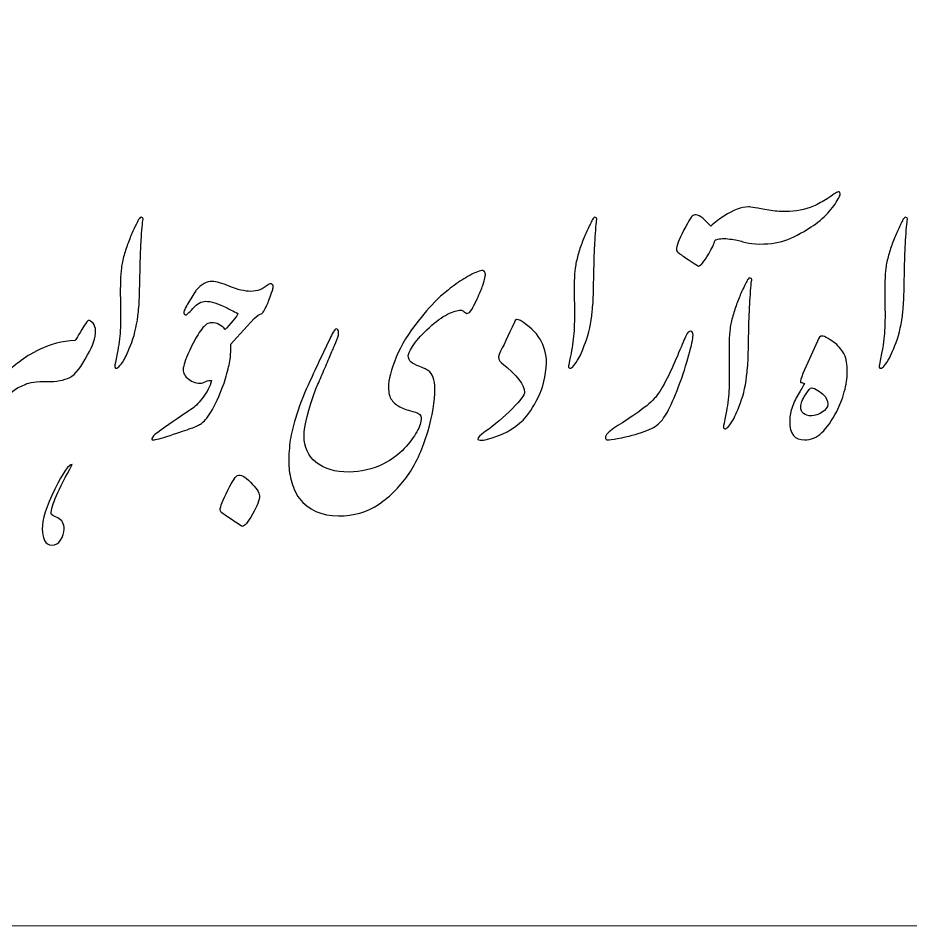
# Model space of a CAD drawing. Header units: millimetres. Extents: x -324 to 397, y -93 to 254.
# Drawn here: x 307.9 to 317.69, y 44.48 to 54.43 of the extents above; entities that cross this region are included whole.
import ezdxf

# ---------------------------------------------------------------- set-up
doc = ezdxf.new("R2010")
doc.units = ezdxf.units.MM
doc.header["$MEASUREMENT"] = 0
doc.layers.add('Layer 1', color=7, linetype='Continuous')

msp = doc.modelspace()

# ---------------------------------------------------------------- linework, layer by layer
at = {"layer": 'Layer 1', "color": 250, "lineweight": 18}
msp.add_open_spline([(296.9672, 84.2841), (296.9672, 84.2841), (330.7672, 84.2841), (330.7672, 84.2841), (332.4195, 84.2841), (333.7672, 82.9364), (333.7672, 81.2841), (333.7672, 81.2841), (333.7672, 47.4841), (333.7672, 47.4841), (333.7672, 45.8318), (332.4195, 44.4841), (330.7672, 44.4841), (330.7672, 44.4841), (296.9672, 44.4841), (296.9672, 44.4841), (295.3149, 44.4841), (293.9672, 45.8318), (293.9672, 47.4841), (293.9672, 47.4841), (293.9672, 81.2841), (293.9672, 81.2841), (293.9672, 82.9364), (295.3149, 84.2841), (296.9672, 84.2841)], degree=3, knots=[0, 0, 0, 0, 0.125, 0.125, 0.125, 0.25, 0.25, 0.25, 0.375, 0.375, 0.375, 0.5, 0.5, 0.5, 0.625, 0.625, 0.625, 0.75, 0.75, 0.75, 0.875, 0.875, 0.875, 1, 1, 1, 1], dxfattribs=at)
at = {"layer": 'Layer 1', "color": 250}
for points, knots in [([(316.3142, 52.3132), (316.4231, 52.3132), (316.5244, 52.3336), (316.6174, 52.3729), (316.6718, 52.3971), (316.7225, 52.4243), (316.7679, 52.4553), (316.814, 52.4863), (316.8442, 52.5067), (316.8601, 52.5158), (316.8753, 52.5257), (316.8889, 52.5302), (316.8987, 52.5302), (316.9078, 52.5302), (316.9115, 52.5226), (316.9108, 52.5075), (316.91, 52.4916), (316.9032, 52.4735), (316.8904, 52.4531), (316.8632, 52.4039), (316.8246, 52.3525), (316.7739, 52.2965), (316.7225, 52.2413), (316.6628, 52.1907), (316.5932, 52.1453), (316.4851, 52.0757), (316.3883, 52.0258), (316.3028, 51.9963), (316.2174, 51.9668), (316.11, 51.9547), (315.9815, 51.9593), (315.93, 51.9631), (315.8847, 51.9714), (315.8453, 51.9835), (315.806, 51.9948), (315.7584, 52.0054), (315.7017, 52.013), (315.645, 52.0213), (315.5943, 52.019), (315.5512, 52.0054), (315.547, 52.0041), (315.5428, 52.0028), (315.5387, 52.0014), (315.5275, 51.9604), (315.5044, 51.9097), (315.4695, 51.8496), (315.4173, 51.7612), (315.3795, 51.7166), (315.3561, 51.7166), (315.347, 51.7211), (315.3168, 51.7407), (315.2646, 51.7755), (315.2117, 51.8103), (315.1731, 51.836), (315.1482, 51.8542), (315.1262, 51.8685), (315.1149, 51.8844), (315.1149, 51.9003), (315.1149, 51.9328), (315.1421, 52.0031), (315.1981, 52.112), (315.2533, 52.2209), (315.2888, 52.2746), (315.3054, 52.2746), (315.338, 52.2882), (315.3848, 52.2633), (315.4468, 52.2005), (315.4637, 52.1834), (315.4785, 52.1673), (315.4911, 52.1523), (315.5362, 52.1944), (315.5845, 52.2319), (315.6359, 52.2648), (315.7395, 52.3313), (315.8287, 52.3646), (315.9043, 52.3646), (315.9293, 52.3646), (316.0041, 52.3525), (316.1282, 52.329), (316.1886, 52.3185), (316.2507, 52.3132), (316.3142, 52.3132)], [0, 0, 0, 0, 0.037037, 0.037037, 0.037037, 0.074074, 0.074074, 0.074074, 0.111111, 0.111111, 0.111111, 0.148148, 0.148148, 0.148148, 0.185185, 0.185185, 0.185185, 0.222222, 0.222222, 0.222222, 0.259259, 0.259259, 0.259259, 0.296296, 0.296296, 0.296296, 0.333333, 0.333333, 0.333333, 0.37037, 0.37037, 0.37037, 0.407407, 0.407407, 0.407407, 0.444444, 0.444444, 0.444444, 0.481481, 0.481481, 0.481481, 0.518519, 0.518519, 0.518519, 0.555556, 0.555556, 0.555556, 0.592593, 0.592593, 0.592593, 0.62963, 0.62963, 0.62963, 0.666667, 0.666667, 0.666667, 0.703704, 0.703704, 0.703704, 0.740741, 0.740741, 0.740741, 0.777778, 0.777778, 0.777778, 0.814815, 0.814815, 0.814815, 0.851852, 0.851852, 0.851852, 0.888889, 0.888889, 0.888889, 0.925926, 0.925926, 0.925926, 0.962963, 0.962963, 0.962963, 1, 1, 1, 1]), ([(309.2357, 51.7226), (309.2326, 51.6167), (309.2304, 51.5207), (309.2289, 51.4353), (309.2274, 51.3491), (309.2228, 51.2772), (309.2153, 51.2175), (309.2039, 51.0904), (309.179, 50.9785), (309.1427, 50.8802), (309.1056, 50.7819), (309.0761, 50.7161), (309.0549, 50.6836), (309.0338, 50.6511), (309.0164, 50.6277), (309.0028, 50.6133), (308.9869, 50.5982), (308.974, 50.5936), (308.965, 50.5989), (308.9567, 50.6035), (308.9536, 50.6125), (308.9567, 50.6239), (308.9567, 50.6269), (308.965, 50.6715), (308.9831, 50.7585), (309.0005, 50.8447), (309.0118, 50.9286), (309.0164, 51.0095), (309.0209, 51.0904), (309.0217, 51.2054), (309.0186, 51.3543), (309.0156, 51.5026), (309.0194, 51.616), (309.0292, 51.6939), (309.0353, 51.74), (309.0451, 51.7869), (309.0595, 51.836), (309.0731, 51.8844), (309.089, 51.9328), (309.1071, 51.9797), (309.1245, 52.0273), (309.1434, 52.0719), (309.1631, 52.1143), (309.1835, 52.1559), (309.2016, 52.1937), (309.2175, 52.2262), (309.2311, 52.2466), (309.2425, 52.2549), (309.2531, 52.2504), (309.2637, 52.2459), (309.2682, 52.2376), (309.2667, 52.2262), (309.2637, 52.2141), (309.2599, 52.1861), (309.2568, 52.143), (309.2531, 52.0992), (309.2493, 52.0508), (309.2463, 51.9963), (309.2432, 51.9426), (309.241, 51.8897), (309.2387, 51.8383), (309.2364, 51.7861), (309.2357, 51.7483), (309.2357, 51.7226)], [0, 0, 0, 0, 0.047619, 0.047619, 0.047619, 0.095238, 0.095238, 0.095238, 0.142857, 0.142857, 0.142857, 0.190476, 0.190476, 0.190476, 0.238095, 0.238095, 0.238095, 0.285714, 0.285714, 0.285714, 0.333333, 0.333333, 0.333333, 0.380952, 0.380952, 0.380952, 0.428571, 0.428571, 0.428571, 0.47619, 0.47619, 0.47619, 0.52381, 0.52381, 0.52381, 0.571429, 0.571429, 0.571429, 0.619048, 0.619048, 0.619048, 0.666667, 0.666667, 0.666667, 0.714286, 0.714286, 0.714286, 0.761905, 0.761905, 0.761905, 0.809524, 0.809524, 0.809524, 0.857143, 0.857143, 0.857143, 0.904762, 0.904762, 0.904762, 0.952381, 0.952381, 0.952381, 1, 1, 1, 1]), ([(314.212, 51.7226), (314.209, 51.6167), (314.2067, 51.5207), (314.2052, 51.4353), (314.2037, 51.3491), (314.1992, 51.2772), (314.1916, 51.2175), (314.1803, 51.0904), (314.1553, 50.9785), (314.119, 50.8802), (314.082, 50.7819), (314.0525, 50.7161), (314.0313, 50.6836), (314.0101, 50.6511), (313.9927, 50.6277), (313.9791, 50.6133), (313.9632, 50.5982), (313.9504, 50.5936), (313.9413, 50.5989), (313.933, 50.6035), (313.93, 50.6125), (313.933, 50.6239), (313.933, 50.6269), (313.9413, 50.6715), (313.9595, 50.7585), (313.9769, 50.8447), (313.9882, 50.9286), (313.9927, 51.0095), (313.9973, 51.0904), (313.998, 51.2054), (313.995, 51.3543), (313.992, 51.5026), (313.9958, 51.616), (314.0056, 51.6939), (314.0116, 51.74), (314.0215, 51.7869), (314.0358, 51.836), (314.0495, 51.8844), (314.0653, 51.9328), (314.0835, 51.9797), (314.1009, 52.0273), (314.1198, 52.0719), (314.1394, 52.1143), (314.1599, 52.1559), (314.178, 52.1937), (314.1939, 52.2262), (314.2075, 52.2466), (314.2188, 52.2549), (314.2294, 52.2504), (314.24, 52.2459), (314.2445, 52.2376), (314.243, 52.2262), (314.24, 52.2141), (314.2362, 52.1861), (314.2332, 52.143), (314.2294, 52.0992), (314.2256, 52.0508), (314.2226, 51.9963), (314.2196, 51.9426), (314.2173, 51.8897), (314.215, 51.8383), (314.2128, 51.7861), (314.212, 51.7483), (314.212, 51.7226)], [0, 0, 0, 0, 0.047619, 0.047619, 0.047619, 0.095238, 0.095238, 0.095238, 0.142857, 0.142857, 0.142857, 0.190476, 0.190476, 0.190476, 0.238095, 0.238095, 0.238095, 0.285714, 0.285714, 0.285714, 0.333333, 0.333333, 0.333333, 0.380952, 0.380952, 0.380952, 0.428571, 0.428571, 0.428571, 0.47619, 0.47619, 0.47619, 0.52381, 0.52381, 0.52381, 0.571429, 0.571429, 0.571429, 0.619048, 0.619048, 0.619048, 0.666667, 0.666667, 0.666667, 0.714286, 0.714286, 0.714286, 0.761905, 0.761905, 0.761905, 0.809524, 0.809524, 0.809524, 0.857143, 0.857143, 0.857143, 0.904762, 0.904762, 0.904762, 0.952381, 0.952381, 0.952381, 1, 1, 1, 1]), ([(317.6178, 51.7226), (317.6148, 51.6167), (317.6125, 51.5207), (317.611, 51.4353), (317.6095, 51.3491), (317.605, 51.2772), (317.5974, 51.2175), (317.586, 51.0904), (317.5611, 50.9785), (317.5248, 50.8802), (317.4878, 50.7819), (317.4583, 50.7161), (317.4371, 50.6836), (317.4159, 50.6511), (317.3985, 50.6277), (317.3849, 50.6133), (317.369, 50.5982), (317.3562, 50.5936), (317.3471, 50.5989), (317.3388, 50.6035), (317.3358, 50.6125), (317.3388, 50.6239), (317.3388, 50.6269), (317.3471, 50.6715), (317.3652, 50.7585), (317.3826, 50.8447), (317.394, 50.9286), (317.3985, 51.0095), (317.4031, 51.0904), (317.4038, 51.2054), (317.4008, 51.3543), (317.3978, 51.5026), (317.4015, 51.616), (317.4114, 51.6939), (317.4174, 51.74), (317.4273, 51.7869), (317.4416, 51.836), (317.4552, 51.8844), (317.4711, 51.9328), (317.4893, 51.9797), (317.5067, 52.0273), (317.5256, 52.0719), (317.5452, 52.1143), (317.5656, 52.1559), (317.5838, 52.1937), (317.5997, 52.2262), (317.6133, 52.2466), (317.6246, 52.2549), (317.6352, 52.2504), (317.6458, 52.2459), (317.6503, 52.2376), (317.6488, 52.2262), (317.6458, 52.2141), (317.642, 52.1861), (317.639, 52.143), (317.6352, 52.0992), (317.6314, 52.0508), (317.6284, 51.9963), (317.6254, 51.9426), (317.6231, 51.8897), (317.6208, 51.8383), (317.6186, 51.7861), (317.6178, 51.7483), (317.6178, 51.7226)], [0, 0, 0, 0, 0.047619, 0.047619, 0.047619, 0.095238, 0.095238, 0.095238, 0.142857, 0.142857, 0.142857, 0.190476, 0.190476, 0.190476, 0.238095, 0.238095, 0.238095, 0.285714, 0.285714, 0.285714, 0.333333, 0.333333, 0.333333, 0.380952, 0.380952, 0.380952, 0.428571, 0.428571, 0.428571, 0.47619, 0.47619, 0.47619, 0.52381, 0.52381, 0.52381, 0.571429, 0.571429, 0.571429, 0.619048, 0.619048, 0.619048, 0.666667, 0.666667, 0.666667, 0.714286, 0.714286, 0.714286, 0.761905, 0.761905, 0.761905, 0.809524, 0.809524, 0.809524, 0.857143, 0.857143, 0.857143, 0.904762, 0.904762, 0.904762, 0.952381, 0.952381, 0.952381, 1, 1, 1, 1]), ([(313.0195, 51.6099), (313.0142, 51.5729), (313.0044, 51.5373), (312.9923, 51.5026), (312.9795, 51.4678), (312.959, 51.4194), (312.9303, 51.3574), (312.9016, 51.2954), (312.8842, 51.2598), (312.8781, 51.2507), (312.8547, 51.2137), (312.8335, 51.1956), (312.8161, 51.1956), (312.8025, 51.2046), (312.7912, 51.2129), (312.7806, 51.2213), (312.77, 51.2296), (312.7609, 51.2334), (312.7519, 51.2334), (312.7148, 51.2334), (312.6664, 51.2182), (312.6059, 51.188), (312.5447, 51.1577), (312.4789, 51.1093), (312.4063, 51.0428), (312.3337, 50.9763), (312.277, 50.9143), (312.2361, 50.8568), (312.1961, 50.7993), (312.1757, 50.7592), (312.1757, 50.7373), (312.1757, 50.7048), (312.1855, 50.6791), (312.2067, 50.6617), (312.2241, 50.6481), (312.2558, 50.633), (312.3019, 50.6156), (312.3473, 50.5974), (312.3783, 50.5831), (312.3927, 50.571), (312.4418, 50.5369), (312.466, 50.4704), (312.466, 50.3713), (312.466, 50.2344), (312.4403, 50.0772), (312.3881, 49.901), (312.3367, 49.724), (312.2687, 49.5713), (312.1847, 49.4412), (312.1416, 49.3807), (312.0917, 49.3203), (312.0343, 49.2598), (311.9768, 49.1985), (311.9148, 49.1471), (311.8482, 49.104), (311.7212, 49.0201), (311.5745, 48.9777), (311.4097, 48.9777), (311.2221, 48.9807), (311.0792, 49.0442), (310.9817, 49.1683), (310.9378, 49.2318), (310.9068, 49.2991), (310.8902, 49.3702), (310.8728, 49.4412), (310.8645, 49.5085), (310.8645, 49.5721), (310.8645, 49.653), (310.8705, 49.7324), (310.8818, 49.8102), (310.8939, 49.8874), (310.9121, 49.9653), (310.937, 50.0439), (310.9756, 50.1709), (311.0217, 50.2934), (311.0769, 50.4114), (311.1314, 50.5294), (311.1752, 50.6246), (311.2093, 50.6972), (311.2093, 50.6972), (311.3136, 50.9188), (311.3136, 50.9188), (311.3257, 50.9437), (311.3378, 50.9679), (311.3514, 50.9921), (311.3643, 51.0156), (311.3764, 51.0269), (311.387, 51.0269), (311.4013, 51.0269), (311.4097, 51.0156), (311.4104, 50.9921), (311.4112, 50.9679), (311.4081, 50.9505), (311.4021, 50.9385), (311.3862, 50.8961), (311.3718, 50.8598), (311.3605, 50.8311), (311.3484, 50.8023), (311.331, 50.7608), (311.3068, 50.7063), (311.2834, 50.6511), (311.2577, 50.5921), (311.2304, 50.5286), (311.2032, 50.4651), (311.1805, 50.4129), (311.1631, 50.3713), (311.0762, 50.1414), (311.0323, 49.9683), (311.0323, 49.8533), (311.0323, 49.7324), (311.0754, 49.6363), (311.1624, 49.5652), (311.2486, 49.4942), (311.3703, 49.4586), (311.5269, 49.4586), (311.6569, 49.4586), (311.7824, 49.4889), (311.9042, 49.5494), (311.9942, 49.5955), (312.0698, 49.6507), (312.1303, 49.7157), (312.1908, 49.7808), (312.2369, 49.842), (312.2687, 49.8987), (312.3004, 49.9554), (312.3163, 50.0068), (312.3163, 50.0522), (312.3163, 50.0802), (312.2951, 50.1014), (312.2528, 50.1142), (312.2104, 50.1278), (312.1802, 50.1369), (312.1613, 50.1414), (312.1431, 50.1452), (312.122, 50.1535), (312.0978, 50.1656), (312.0524, 50.1876), (312.0176, 50.2156), (311.9934, 50.2488), (311.97, 50.2821), (311.9579, 50.3275), (311.9579, 50.3849), (311.9579, 50.4719), (311.9866, 50.5831), (312.0433, 50.7169), (312.1, 50.8515), (312.1802, 50.9838), (312.2838, 51.1139), (312.3685, 51.2197), (312.4456, 51.3067), (312.5144, 51.3725), (312.5515, 51.4065), (312.5991, 51.4458), (312.6566, 51.4889), (312.714, 51.5328), (312.77, 51.5699), (312.8252, 51.6009), (312.8917, 51.6394), (312.9439, 51.6613), (312.9825, 51.6674), (312.9984, 51.6674), (313.0097, 51.6606), (313.0158, 51.6477), (313.021, 51.6341), (313.0226, 51.622), (313.0195, 51.6099)], [0, 0, 0, 0, 0.018182, 0.018182, 0.018182, 0.036364, 0.036364, 0.036364, 0.054545, 0.054545, 0.054545, 0.072727, 0.072727, 0.072727, 0.090909, 0.090909, 0.090909, 0.109091, 0.109091, 0.109091, 0.127273, 0.127273, 0.127273, 0.145455, 0.145455, 0.145455, 0.163636, 0.163636, 0.163636, 0.181818, 0.181818, 0.181818, 0.2, 0.2, 0.2, 0.218182, 0.218182, 0.218182, 0.236364, 0.236364, 0.236364, 0.254545, 0.254545, 0.254545, 0.272727, 0.272727, 0.272727, 0.290909, 0.290909, 0.290909, 0.309091, 0.309091, 0.309091, 0.327273, 0.327273, 0.327273, 0.345455, 0.345455, 0.345455, 0.363636, 0.363636, 0.363636, 0.381818, 0.381818, 0.381818, 0.4, 0.4, 0.4, 0.418182, 0.418182, 0.418182, 0.436364, 0.436364, 0.436364, 0.454545, 0.454545, 0.454545, 0.472727, 0.472727, 0.472727, 0.490909, 0.490909, 0.490909, 0.509091, 0.509091, 0.509091, 0.527273, 0.527273, 0.527273, 0.545455, 0.545455, 0.545455, 0.563636, 0.563636, 0.563636, 0.581818, 0.581818, 0.581818, 0.6, 0.6, 0.6, 0.618182, 0.618182, 0.618182, 0.636364, 0.636364, 0.636364, 0.654545, 0.654545, 0.654545, 0.672727, 0.672727, 0.672727, 0.690909, 0.690909, 0.690909, 0.709091, 0.709091, 0.709091, 0.727273, 0.727273, 0.727273, 0.745455, 0.745455, 0.745455, 0.763636, 0.763636, 0.763636, 0.781818, 0.781818, 0.781818, 0.8, 0.8, 0.8, 0.818182, 0.818182, 0.818182, 0.836364, 0.836364, 0.836364, 0.854545, 0.854545, 0.854545, 0.872727, 0.872727, 0.872727, 0.890909, 0.890909, 0.890909, 0.909091, 0.909091, 0.909091, 0.927273, 0.927273, 0.927273, 0.945455, 0.945455, 0.945455, 0.963636, 0.963636, 0.963636, 0.981818, 0.981818, 0.981818, 1, 1, 1, 1]), ([(310.1675, 51.0211), (310.1675, 51.0211), (310.1816, 51.036), (310.1816, 51.036), (310.2557, 51.1169), (310.2973, 51.1706), (310.3079, 51.1955), (310.252, 51.2235), (310.2096, 51.2454), (310.1816, 51.2621), (310.0856, 51.3075), (310.0092, 51.3309), (309.9533, 51.3309), (309.9049, 51.3309), (309.858, 51.3052), (309.8141, 51.253), (309.768, 51.2001), (309.7408, 51.1766), (309.7317, 51.1819), (309.7143, 51.1865), (309.7098, 51.2023), (309.7188, 51.2288), (309.7302, 51.2583), (309.7544, 51.3014), (309.7892, 51.3574), (309.8247, 51.4133), (309.8466, 51.4466), (309.8534, 51.4572), (309.9071, 51.5177), (309.9646, 51.5479), (310.0266, 51.5479), (310.0667, 51.5479), (310.1302, 51.5298), (310.2172, 51.4942), (310.3026, 51.4579), (310.3805, 51.439), (310.4493, 51.439), (310.5189, 51.439), (310.5816, 51.4632), (310.6383, 51.5124), (310.6497, 51.5199), (310.6626, 51.523), (310.6754, 51.5215), (310.6875, 51.5154), (310.6936, 51.5048), (310.6936, 51.4904), (310.6936, 51.4768), (310.6905, 51.4625), (310.6845, 51.4481), (310.6709, 51.4126), (310.6603, 51.3838), (310.6527, 51.3604), (310.6444, 51.3377), (310.6383, 51.3203), (310.6338, 51.3082), (310.6081, 51.2492), (310.5877, 51.2114), (310.5718, 51.1955), (310.5446, 51.1895), (310.5159, 51.1713), (310.4848, 51.1403), (310.4848, 51.1403), (310.2572, 50.8923), (310.2572, 50.8923), (310.2572, 50.8923), (310.2289, 50.8616), (310.2289, 50.8616), (310.2297, 50.8521), (310.23, 50.8425), (310.23, 50.8326), (310.23, 50.7955), (310.2278, 50.7585), (310.224, 50.7229), (310.2194, 50.6866), (310.2141, 50.6564), (310.2096, 50.6314), (310.2043, 50.6073), (310.1968, 50.5762), (310.1869, 50.5384), (310.1778, 50.5014), (310.1665, 50.4658), (310.1552, 50.4333), (310.103, 50.2904), (310.0554, 50.1845), (310.0107, 50.1165), (309.9669, 50.0484), (309.9321, 50.0068), (309.9071, 49.9902), (309.8814, 49.9743), (309.8444, 49.9569), (309.7937, 49.938), (309.7438, 49.9199), (309.6674, 49.8942), (309.5646, 49.8609), (309.4618, 49.8276), (309.4013, 49.811), (309.3816, 49.811), (309.3703, 49.811), (309.3642, 49.814), (309.3642, 49.8201), (309.3521, 49.836), (309.4134, 49.8896), (309.548, 49.9796), (309.6826, 50.0696), (309.7695, 50.1286), (309.8081, 50.1566), (309.8474, 50.1845), (309.8875, 50.2254), (309.9276, 50.2798), (309.9684, 50.3335), (309.9986, 50.3948), (310.0175, 50.4621), (309.9971, 50.4651), (309.976, 50.4613), (309.9548, 50.45), (309.9329, 50.4394), (309.9117, 50.4333), (309.8913, 50.4333), (309.8368, 50.4348), (309.7907, 50.453), (309.7536, 50.487), (309.7173, 50.5203), (309.7015, 50.5581), (309.7075, 50.5997), (309.7136, 50.6246), (309.7219, 50.6541), (309.7332, 50.6874), (309.7438, 50.7207), (309.7672, 50.7736), (309.8028, 50.8454), (309.8383, 50.918), (309.8739, 50.9778), (309.9102, 51.0247), (309.9465, 51.0723), (309.982, 51.0957), (310.0175, 51.0957), (310.077, 51.0957), (310.127, 51.0709), (310.1675, 51.0211)], [0, 0, 0, 0, 0.021739, 0.021739, 0.021739, 0.043478, 0.043478, 0.043478, 0.065217, 0.065217, 0.065217, 0.086957, 0.086957, 0.086957, 0.108696, 0.108696, 0.108696, 0.130435, 0.130435, 0.130435, 0.152174, 0.152174, 0.152174, 0.173913, 0.173913, 0.173913, 0.195652, 0.195652, 0.195652, 0.217391, 0.217391, 0.217391, 0.23913, 0.23913, 0.23913, 0.26087, 0.26087, 0.26087, 0.282609, 0.282609, 0.282609, 0.304348, 0.304348, 0.304348, 0.326087, 0.326087, 0.326087, 0.347826, 0.347826, 0.347826, 0.369565, 0.369565, 0.369565, 0.391304, 0.391304, 0.391304, 0.413043, 0.413043, 0.413043, 0.434783, 0.434783, 0.434783, 0.456522, 0.456522, 0.456522, 0.478261, 0.478261, 0.478261, 0.5, 0.5, 0.5, 0.521739, 0.521739, 0.521739, 0.543478, 0.543478, 0.543478, 0.565217, 0.565217, 0.565217, 0.586957, 0.586957, 0.586957, 0.608696, 0.608696, 0.608696, 0.630435, 0.630435, 0.630435, 0.652174, 0.652174, 0.652174, 0.673913, 0.673913, 0.673913, 0.695652, 0.695652, 0.695652, 0.717391, 0.717391, 0.717391, 0.73913, 0.73913, 0.73913, 0.76087, 0.76087, 0.76087, 0.782609, 0.782609, 0.782609, 0.804348, 0.804348, 0.804348, 0.826087, 0.826087, 0.826087, 0.847826, 0.847826, 0.847826, 0.869565, 0.869565, 0.869565, 0.891304, 0.891304, 0.891304, 0.913043, 0.913043, 0.913043, 0.934783, 0.934783, 0.934783, 0.956522, 0.956522, 0.956522, 0.978261, 0.978261, 0.978261, 1, 1, 1, 1]), ([(315.9104, 51.0579), (315.9074, 50.9521), (315.9051, 50.856), (315.9036, 50.7706), (315.9021, 50.6844), (315.8975, 50.6125), (315.89, 50.5528), (315.8786, 50.4258), (315.8537, 50.3139), (315.8174, 50.2156), (315.7803, 50.1172), (315.7508, 50.0515), (315.7297, 50.019), (315.7085, 49.9864), (315.6911, 49.963), (315.6775, 49.9486), (315.6616, 49.9335), (315.6487, 49.929), (315.6397, 49.9343), (315.6313, 49.9388), (315.6283, 49.9479), (315.6313, 49.9592), (315.6313, 49.9622), (315.6397, 50.0068), (315.6578, 50.0938), (315.6752, 50.18), (315.6866, 50.2639), (315.6911, 50.3448), (315.6956, 50.4258), (315.6964, 50.5407), (315.6934, 50.6897), (315.6903, 50.8379), (315.6941, 50.9513), (315.7039, 51.0292), (315.71, 51.0753), (315.7198, 51.1222), (315.7342, 51.1714), (315.7478, 51.2197), (315.7637, 51.2681), (315.7818, 51.315), (315.7992, 51.3627), (315.8181, 51.4073), (315.8378, 51.4496), (315.8582, 51.4912), (315.8764, 51.529), (315.8922, 51.5615), (315.9058, 51.5819), (315.9172, 51.5903), (315.9278, 51.5857), (315.9384, 51.5812), (315.9429, 51.5729), (315.9414, 51.5615), (315.9384, 51.5494), (315.9346, 51.5215), (315.9316, 51.4784), (315.9278, 51.4345), (315.924, 51.3861), (315.921, 51.3317), (315.9179, 51.278), (315.9157, 51.225), (315.9134, 51.1736), (315.9111, 51.1214), (315.9104, 51.0836), (315.9104, 51.0579)], [0, 0, 0, 0, 0.047619, 0.047619, 0.047619, 0.095238, 0.095238, 0.095238, 0.142857, 0.142857, 0.142857, 0.190476, 0.190476, 0.190476, 0.238095, 0.238095, 0.238095, 0.285714, 0.285714, 0.285714, 0.333333, 0.333333, 0.333333, 0.380952, 0.380952, 0.380952, 0.428571, 0.428571, 0.428571, 0.47619, 0.47619, 0.47619, 0.52381, 0.52381, 0.52381, 0.571429, 0.571429, 0.571429, 0.619048, 0.619048, 0.619048, 0.666667, 0.666667, 0.666667, 0.714286, 0.714286, 0.714286, 0.761905, 0.761905, 0.761905, 0.809524, 0.809524, 0.809524, 0.857143, 0.857143, 0.857143, 0.904762, 0.904762, 0.904762, 0.952381, 0.952381, 0.952381, 1, 1, 1, 1]), ([(308.6678, 51.1207), (308.6814, 51.1207), (308.6988, 51.1101), (308.7192, 51.0889), (308.7366, 51.067), (308.7457, 51.0398), (308.7457, 51.0073), (308.7457, 50.9301), (308.7169, 50.8424), (308.6595, 50.7434), (308.5899, 50.6103), (308.5249, 50.5279), (308.4629, 50.4961), (308.4016, 50.4643), (308.3177, 50.4492), (308.2095, 50.4507), (308.1014, 50.4522), (308.0228, 50.4424), (307.9736, 50.4197), (307.9245, 50.3978), (307.8965, 50.3834), (307.8904, 50.3781), (307.8904, 50.3781), (307.8904, 50.3817), (307.8904, 50.3817), (307.7954, 50.3152), (307.716, 50.2417), (307.6515, 50.1596), (307.6394, 50.1482), (307.5819, 50.0666), (307.4791, 49.9161), (307.3536, 49.718), (307.2825, 49.6084), (307.2659, 49.5864), (307.16, 49.4518), (307.0224, 49.3293), (306.8537, 49.2182), (306.8129, 49.1917), (306.7675, 49.166), (306.7191, 49.141), (306.6511, 49.107), (306.608, 49.0858), (306.5906, 49.079), (306.5445, 49.0533), (306.5188, 49.0503), (306.5127, 49.07), (306.5036, 49.0919), (306.5732, 49.1569), (306.7214, 49.265), (306.8363, 49.3459), (306.9286, 49.4216), (306.9982, 49.4911), (307.0942, 49.5879), (307.1766, 49.6915), (307.2462, 49.8012), (307.2772, 49.8526), (307.3037, 49.8964), (307.3256, 49.932), (307.3468, 49.9668), (307.3626, 49.994), (307.3747, 50.0114), (307.4496, 50.1324), (307.5116, 50.2276), (307.5608, 50.2972), (307.6197, 50.3842), (307.6742, 50.453), (307.7248, 50.5029), (307.7717, 50.5505), (307.808, 50.5846), (307.833, 50.605), (307.8573, 50.6268), (307.8825, 50.6466), (307.9089, 50.6644), (307.9641, 50.7112), (308.0411, 50.758), (308.14, 50.8061), (308.2496, 50.8591), (308.3774, 50.8908), (308.5218, 50.9014), (308.5234, 50.9014), (308.5551, 50.9528), (308.6171, 51.0564), (308.6436, 51.0995), (308.661, 51.1207), (308.6678, 51.1207)], [0, 0, 0, 0, 0.035714, 0.035714, 0.035714, 0.071429, 0.071429, 0.071429, 0.107143, 0.107143, 0.107143, 0.142857, 0.142857, 0.142857, 0.178571, 0.178571, 0.178571, 0.214286, 0.214286, 0.214286, 0.25, 0.25, 0.25, 0.285714, 0.285714, 0.285714, 0.321429, 0.321429, 0.321429, 0.357143, 0.357143, 0.357143, 0.392857, 0.392857, 0.392857, 0.428571, 0.428571, 0.428571, 0.464286, 0.464286, 0.464286, 0.5, 0.5, 0.5, 0.535714, 0.535714, 0.535714, 0.571429, 0.571429, 0.571429, 0.607143, 0.607143, 0.607143, 0.642857, 0.642857, 0.642857, 0.678571, 0.678571, 0.678571, 0.714286, 0.714286, 0.714286, 0.75, 0.75, 0.75, 0.785714, 0.785714, 0.785714, 0.821429, 0.821429, 0.821429, 0.857143, 0.857143, 0.857143, 0.892857, 0.892857, 0.892857, 0.928571, 0.928571, 0.928571, 0.964286, 0.964286, 0.964286, 1, 1, 1, 1]), ([(313.3386, 51.1025), (313.3492, 51.1335), (313.3712, 51.1388), (313.4052, 51.1184), (313.5957, 51.0027), (313.691, 50.8485), (313.691, 50.6549), (313.6835, 50.5105), (313.6525, 50.3842), (313.5988, 50.2753), (313.5451, 50.1672), (313.4899, 50.0847), (313.4339, 50.028), (313.3379, 49.9312), (313.1987, 49.8586), (313.0173, 49.811), (312.9953, 49.808), (312.9772, 49.8065), (312.9643, 49.8065), (312.9462, 49.8065), (312.9379, 49.811), (312.9379, 49.8201), (312.9379, 49.8367), (312.9643, 49.8639), (313.0173, 49.9017), (313.1239, 49.9758), (313.2237, 50.0598), (313.3167, 50.1543), (313.4067, 50.245), (313.4513, 50.3048), (313.4513, 50.3343), (313.4513, 50.4106), (313.3674, 50.518), (313.1987, 50.6549), (313.1678, 50.6806), (313.1587, 50.7116), (313.17, 50.7486), (313.2146, 50.8341), (313.2706, 50.9521), (313.3386, 51.1025)], [0, 0, 0, 0, 0.076923, 0.076923, 0.076923, 0.153846, 0.153846, 0.153846, 0.230769, 0.230769, 0.230769, 0.307692, 0.307692, 0.307692, 0.384615, 0.384615, 0.384615, 0.461538, 0.461538, 0.461538, 0.538462, 0.538462, 0.538462, 0.615385, 0.615385, 0.615385, 0.692308, 0.692308, 0.692308, 0.769231, 0.769231, 0.769231, 0.846154, 0.846154, 0.846154, 0.923077, 0.923077, 0.923077, 1, 1, 1, 1]), ([(315.2979, 50.9589), (315.2964, 50.9188), (315.2812, 50.8462), (315.2525, 50.7418), (315.2238, 50.6367), (315.186, 50.5226), (315.1398, 50.3978), (315.093, 50.2738), (315.0521, 50.18), (315.0166, 50.1165), (314.9811, 50.053), (314.9425, 50.0046), (314.9001, 49.9713), (314.8578, 49.9388), (314.7905, 49.9078), (314.6967, 49.8806), (314.603, 49.8533), (314.5273, 49.8352), (314.4706, 49.8254), (314.4139, 49.8155), (314.3776, 49.811), (314.3633, 49.811), (314.3481, 49.8125), (314.3391, 49.8186), (314.3368, 49.8284), (314.3338, 49.839), (314.3383, 49.8526), (314.3497, 49.8685), (314.3663, 49.8934), (314.4071, 49.9267), (314.4729, 49.9675), (314.5387, 50.0076), (314.6151, 50.059), (314.702, 50.1203), (314.789, 50.1815), (314.851, 50.2352), (314.888, 50.2806), (314.9251, 50.3267), (314.9667, 50.3948), (315.0136, 50.487), (315.0597, 50.5785), (315.102, 50.6708), (315.1398, 50.7638), (315.1769, 50.8568), (315.2041, 50.9203), (315.2207, 50.9543), (315.2366, 50.9884), (315.254, 51.0042), (315.2737, 51.0027), (315.2896, 50.9997), (315.2979, 50.9853), (315.2979, 50.9589)], [0, 0, 0, 0, 0.058824, 0.058824, 0.058824, 0.117647, 0.117647, 0.117647, 0.176471, 0.176471, 0.176471, 0.235294, 0.235294, 0.235294, 0.294118, 0.294118, 0.294118, 0.352941, 0.352941, 0.352941, 0.411765, 0.411765, 0.411765, 0.470588, 0.470588, 0.470588, 0.529412, 0.529412, 0.529412, 0.588235, 0.588235, 0.588235, 0.647059, 0.647059, 0.647059, 0.705882, 0.705882, 0.705882, 0.764706, 0.764706, 0.764706, 0.823529, 0.823529, 0.823529, 0.882353, 0.882353, 0.882353, 0.941176, 0.941176, 0.941176, 1, 1, 1, 1]), ([(316.9887, 50.5513), (316.9887, 50.4878), (316.9781, 50.4159), (316.9562, 50.3373), (316.935, 50.2579), (316.907, 50.1868), (316.873, 50.1233), (316.8201, 50.0212), (316.7656, 49.9441), (316.7097, 49.8904), (316.6529, 49.8375), (316.5902, 49.811), (316.5214, 49.811), (316.4117, 49.811), (316.3573, 49.8775), (316.3573, 50.0106), (316.3573, 50.056), (316.3648, 50.1052), (316.3792, 50.1566), (316.3981, 50.211), (316.4223, 50.2624), (316.4503, 50.3093), (316.4783, 50.357), (316.5017, 50.397), (316.5214, 50.4296), (316.5017, 50.4348), (316.4904, 50.4386), (316.4858, 50.4401), (316.4813, 50.4416), (316.4775, 50.4424), (316.4745, 50.4424), (316.4715, 50.4545), (316.4813, 50.4863), (316.5032, 50.5377), (316.5032, 50.5377), (316.6605, 50.8946), (316.6605, 50.8946), (316.6756, 50.9316), (316.6923, 50.9498), (316.7119, 50.9498), (316.7263, 50.9498), (316.749, 50.9407), (316.7792, 50.9218), (316.8095, 50.9037), (316.8352, 50.887), (316.8556, 50.8719), (316.904, 50.8281), (316.9388, 50.7849), (316.9584, 50.7441), (316.9788, 50.7025), (316.9887, 50.6382), (316.9887, 50.5513)], [0, 0, 0, 0, 0.058824, 0.058824, 0.058824, 0.117647, 0.117647, 0.117647, 0.176471, 0.176471, 0.176471, 0.235294, 0.235294, 0.235294, 0.294118, 0.294118, 0.294118, 0.352941, 0.352941, 0.352941, 0.411765, 0.411765, 0.411765, 0.470588, 0.470588, 0.470588, 0.529412, 0.529412, 0.529412, 0.588235, 0.588235, 0.588235, 0.647059, 0.647059, 0.647059, 0.705882, 0.705882, 0.705882, 0.764706, 0.764706, 0.764706, 0.823529, 0.823529, 0.823529, 0.882353, 0.882353, 0.882353, 0.941176, 0.941176, 0.941176, 1, 1, 1, 1]), ([(316.7739, 50.2012), (316.7739, 50.2435), (316.7588, 50.2783), (316.7293, 50.3048), (316.7142, 50.3199), (316.6938, 50.3358), (316.6658, 50.3524), (316.6386, 50.3698), (316.6166, 50.3796), (316.5985, 50.3827), (316.5857, 50.3827), (316.5622, 50.357), (316.5289, 50.3048), (316.4957, 50.2534), (316.479, 50.2095), (316.479, 50.174), (316.479, 50.1082), (316.5191, 50.0749), (316.5985, 50.0749), (316.634, 50.0749), (316.6718, 50.0878), (316.7127, 50.1135), (316.7535, 50.1392), (316.7739, 50.1687), (316.7739, 50.2012)], [0, 0, 0, 0, 0.125, 0.125, 0.125, 0.25, 0.25, 0.25, 0.375, 0.375, 0.375, 0.5, 0.5, 0.5, 0.625, 0.625, 0.625, 0.75, 0.75, 0.75, 0.875, 0.875, 0.875, 1, 1, 1, 1]), ([(308.4908, 49.5418), (308.3373, 49.2666), (308.2602, 49.0866), (308.2602, 49.0011), (308.2602, 48.9906), (308.2844, 48.9754), (308.3313, 48.9565), (308.3789, 48.9331), (308.4024, 48.8915), (308.4024, 48.8325), (308.4024, 48.7924), (308.3888, 48.7524), (308.3623, 48.7123), (308.3373, 48.6752), (308.3063, 48.6571), (308.2693, 48.6571), (308.2307, 48.6571), (308.2027, 48.6745), (308.1853, 48.71), (308.1687, 48.7486), (308.1612, 48.7894), (308.1612, 48.8325), (308.1612, 48.9361), (308.2065, 49.082), (308.298, 49.2711), (308.391, 49.4564), (308.4553, 49.5463), (308.4908, 49.5418)], [0, 0, 0, 0, 0.111111, 0.111111, 0.111111, 0.222222, 0.222222, 0.222222, 0.333333, 0.333333, 0.333333, 0.444444, 0.444444, 0.444444, 0.555556, 0.555556, 0.555556, 0.666667, 0.666667, 0.666667, 0.777778, 0.777778, 0.777778, 0.888889, 0.888889, 0.888889, 1, 1, 1, 1]), ([(310.1128, 49.0465), (310.1128, 49.0306), (310.1242, 49.0147), (310.1461, 49.0004), (310.171, 48.9822), (310.2104, 48.9565), (310.2625, 48.9217), (310.3147, 48.887), (310.3457, 48.8673), (310.3548, 48.8628), (310.3782, 48.8628), (310.416, 48.9074), (310.4675, 48.9958), (310.5189, 49.0843), (310.5446, 49.1524), (310.5446, 49.1993), (310.5408, 49.2348), (310.5075, 49.2839), (310.4455, 49.3467), (310.3835, 49.4095), (310.3359, 49.4344), (310.3034, 49.4208), (310.2875, 49.4208), (310.2512, 49.3671), (310.196, 49.2582), (310.1408, 49.1494), (310.1128, 49.079), (310.1128, 49.0465)], [0, 0, 0, 0, 0.111111, 0.111111, 0.111111, 0.222222, 0.222222, 0.222222, 0.333333, 0.333333, 0.333333, 0.444444, 0.444444, 0.444444, 0.555556, 0.555556, 0.555556, 0.666667, 0.666667, 0.666667, 0.777778, 0.777778, 0.777778, 0.888889, 0.888889, 0.888889, 1, 1, 1, 1])]:
    msp.add_open_spline(points, degree=3, knots=knots, dxfattribs=at)

doc.saveas('drawing.dxf')
